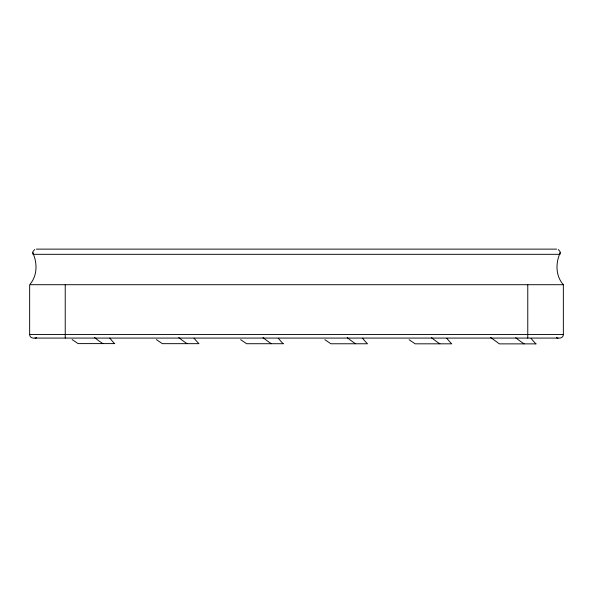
<?xml version="1.0" encoding="UTF-8"?>
<svg xmlns="http://www.w3.org/2000/svg" width="593" height="593" viewBox="0 0 593 593"><rect width="100%" height="100%" fill="white"/><g stroke="black" fill="none" stroke-linecap="round" stroke-linejoin="round"><path stroke-width="0.89" d="M33.075 254.182L32.867 251.743L34.668 249.52M559.925 254.182L560.133 251.743L558.332 249.52M563.35 284.707L29.65 284.707L29.65 334.519A3.558 3.558 0 0 0 33.208 338.077L559.792 338.077A3.558 3.558 0 0 0 563.35 334.519L563.35 284.707C555.53 275.93 555.463 262.899 560.259 252.685M30.206 284.032C37.529 275.256 37.374 262.64 32.741 252.685M36.299 249.127L556.701 249.127M33.141 254.315L559.859 254.315M29.65 334.519L563.35 334.519M114.708 343.606L78.098 343.606L72.138 339.559M283.217 343.718L246.614 343.718L240.639 339.656M535.99 343.873L499.38 343.873L490.678 337.476M409.14 339.752L415.13 343.821L451.733 343.821A57.551 57.551 0 0 1 446.811 338.277M324.89 339.7L330.872 343.77L367.475 343.77A57.551 57.551 0 0 1 362.553 338.225M156.389 339.604L162.356 343.666L198.966 343.666A57.551 57.551 0 0 1 194.037 338.121M527.77 284.707L527.77 338.062M65.23 284.707L65.23 338.062M114.679 343.644A57.551 57.551 0 0 1 109.787 338.069M102.9 343.606A83.176 83.176 0 0 1 94.502 337.476M187.158 343.666A83.176 83.176 0 0 1 178.752 337.521M283.187 343.747A57.551 57.551 0 0 1 278.295 338.173M271.416 343.718A83.176 83.176 0 0 1 262.995 337.573M355.667 343.77A83.176 83.176 0 0 1 347.246 337.617M439.924 343.821A83.176 83.176 0 0 1 431.496 337.669M535.961 343.903A57.551 57.551 0 0 1 531.069 338.329M524.182 343.873A83.176 83.176 0 0 1 515.747 337.714M558.013 338.077A3.558 3.558 0 0 1 556.382 337.676M36.618 337.676A3.558 3.558 0 0 1 34.987 338.077"/></g></svg>
